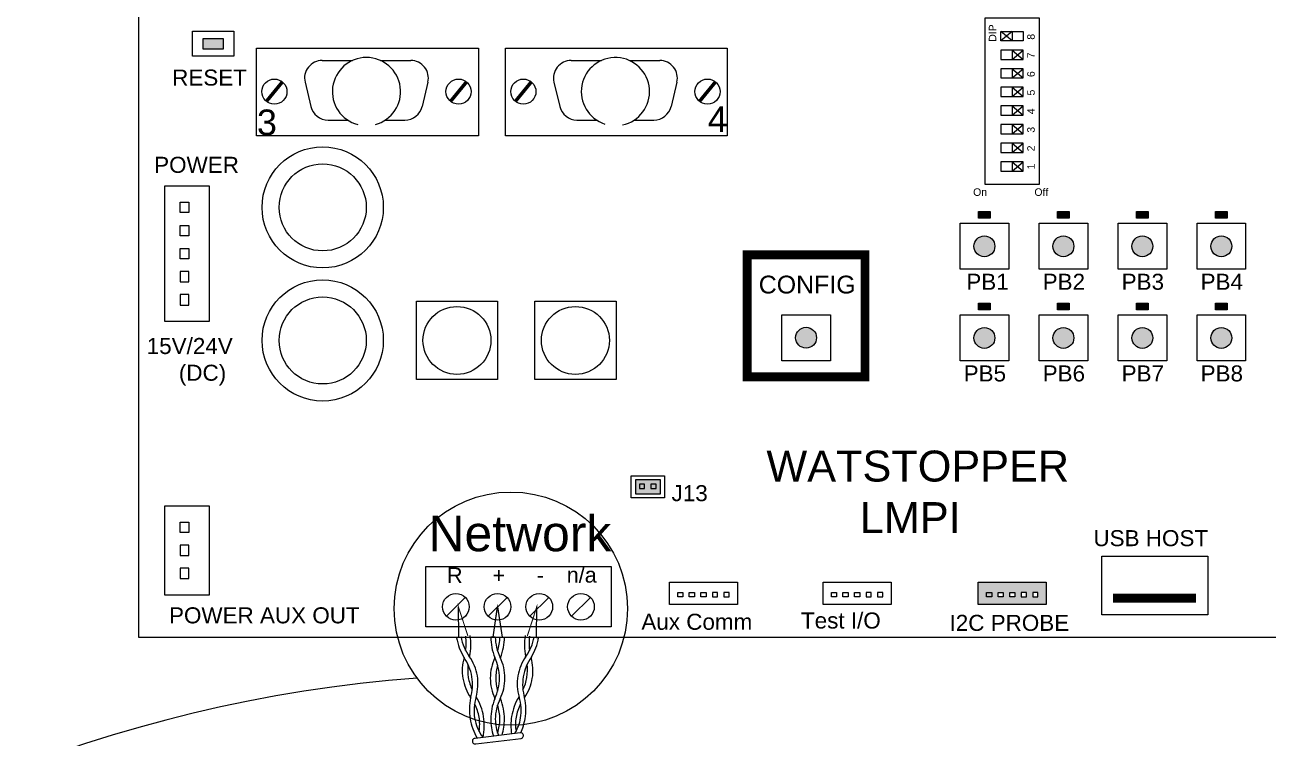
# Model space of a CAD drawing. Header units: inches. Extents: x -60 to 2005, y -577 to 104.
# Drawn here: x 511.27 to 518.59, y -179.11 to -174.91 of the extents above; entities that cross this region are included whole.
import ezdxf

# ---------------------------------------------------------------- set-up
doc = ezdxf.new("R2010")
doc.units = ezdxf.units.IN
doc.header["$MEASUREMENT"] = 0
doc.layers.get('0').update_dxf_attribs({"lineweight": 5})
doc.layers.add('PANEL', color=7, linetype='Continuous', lineweight=0)
doc.layers.add('WS_DETAIL', color=7, linetype='Continuous', lineweight=5)
doc.styles.add('ARIAL', font='arial.ttf')

# ---------------------------------------------------------------- blocks, each defined once
blk = doc.blocks.new('A$C65587FE4')
at = {"layer": 'WS_DETAIL'}
for p, q in [((0.468, 0.107), (0.027, 0.054)), ((0.033, 0.001), (0.478, 0.054))]:
    blk.add_line(p, q, dxfattribs=at)
for centre, start, end in [((0.027, 0.027), 90, 283.7483), ((0.474, 0.081), 276.8741, 103.7978)]:
    blk.add_arc(centre, 0.0271, start, end, dxfattribs=at)
blk = doc.blocks.new('A$C6E196373')
for p, q in [((0.117, 0), (0, 0.098)), ((0.117, 0.098), (0, 0)), ((0.117, 0.098), (0.117, 0))]:
    blk.add_line(p, q)
blk.add_lwpolyline([(0, 0.098), (0.235, 0.098), (0.235, 0), (0, 0)], close=True)
blk = doc.blocks.new('LMCP-24_TW')
at = {"layer": 'PANEL'}
h = blk.add_hatch(color=256, dxfattribs=at)
h.dxf.hatch_style = 1
h.paths.add_polyline_path([(-31.095, 56.014), (-31.095, 56.519), (-32.033, 56.519), (-32.033, 56.014)])
h = blk.add_hatch(color=256, dxfattribs=at)
h.dxf.hatch_style = 1
h.paths.add_polyline_path([(4.48, 48.353), (5.024, 48.353), (5.024, 48.042), (4.48, 48.042)])
h = blk.add_hatch(color=256, dxfattribs=at)
h.dxf.hatch_style = 1
h.paths.add_polyline_path([(8.2, 48.353), (8.743, 48.353), (8.743, 48.042), (8.2, 48.042)])
h = blk.add_hatch(color=256, dxfattribs=at)
h.dxf.hatch_style = 1
h.paths.add_polyline_path([(11.919, 48.353), (12.463, 48.353), (12.463, 48.042), (11.919, 48.042)])
h = blk.add_hatch(color=256, dxfattribs=at)
h.dxf.hatch_style = 1
h.paths.add_polyline_path([(15.639, 48.353), (16.182, 48.353), (16.182, 48.042), (15.639, 48.042)])
h = blk.add_hatch(color=256, dxfattribs=at)
h.dxf.hatch_style = 1
h.paths.add_polyline_path([(16.402, 46.719, 1), (15.419, 46.719, 1)])
h.paths.add_polyline_path([(12.682, 46.719, 1), (11.7, 46.719, 1)])
h.paths.add_polyline_path([(8.963, 46.719, 1), (7.98, 46.719, 1)])
h.paths.add_polyline_path([(5.243, 46.719, 1), (4.261, 46.719, 1)])
h.paths.add_polyline_path([(5.243, 42.4, 1), (4.261, 42.4, 1)])
h.paths.add_polyline_path([(8.963, 42.4, 1), (7.98, 42.4, 1)])
h.paths.add_polyline_path([(12.682, 42.4, 1), (11.7, 42.4, 1)])
h.paths.add_polyline_path([(16.402, 42.4, 1), (15.419, 42.4, 1)])
h = blk.add_hatch(color=256, dxfattribs=at)
h.dxf.hatch_style = 1
h.paths.add_polyline_path([(4.48, 44.034), (5.024, 44.034), (5.024, 43.723), (4.48, 43.723)])
h = blk.add_hatch(color=256, dxfattribs=at)
h.dxf.hatch_style = 1
h.paths.add_polyline_path([(8.2, 44.034), (8.743, 44.034), (8.743, 43.723), (8.2, 43.723)])
h = blk.add_hatch(color=256, dxfattribs=at)
h.dxf.hatch_style = 1
h.paths.add_polyline_path([(11.919, 44.034), (12.463, 44.034), (12.463, 43.723), (11.919, 43.723)])
h = blk.add_hatch(color=256, dxfattribs=at)
h.dxf.hatch_style = 1
h.paths.add_polyline_path([(15.639, 44.034), (16.182, 44.034), (16.182, 43.723), (15.639, 43.723)])
h = blk.add_hatch(color=256, dxfattribs=at)
h.dxf.hatch_style = 1
h.paths.add_polyline_path([(-3.154, 42.411, 1), (-4.137, 42.411, 1)])
h = blk.add_hatch(color=256, dxfattribs=at)
h.dxf.hatch_style = 1
h.paths.add_polyline_path([(-10.524, 35.039), (-10.524, 35.736), (-11.663, 35.736), (-11.663, 35.039)])
h = blk.add_hatch(color=256, dxfattribs=at)
h.dxf.hatch_style = 1
h.paths.add_polyline_path([(7.663, 29.847), (7.663, 30.889), (4.465, 30.889), (4.465, 29.847)])
h.paths.add_polyline_path([(5.398, 30.408), (5.642, 30.408), (5.642, 30.203), (5.398, 30.203)], flags=16)
h.paths.add_polyline_path([(5.942, 30.408), (6.186, 30.408), (6.186, 30.203), (5.942, 30.203)], flags=16)
h.paths.add_polyline_path([(6.486, 30.408), (6.73, 30.408), (6.73, 30.203), (6.486, 30.203)], flags=16)
h.paths.add_polyline_path([(7.03, 30.408), (7.274, 30.408), (7.274, 30.203), (7.03, 30.203)], flags=16)
for p, q in [((-20.579, 29.289), (-19.691, 30.177)), ((-18.616, 29.289), (-17.728, 30.177)), ((-16.653, 29.289), (-15.765, 30.177)), ((-14.69, 29.289), (-13.801, 30.177))]:
    blk.add_line(p, q)
for centre in [(-20.135, 29.733), (-18.172, 29.733), (-16.209, 29.733), (-14.246, 29.733)]:
    blk.add_circle(centre, 0.628)
for p, q in [((-35.089, 61.9), (-35.089, 28.295)), ((-26.43, 55.475), (-25.006, 55.475)), ((-26.43, 55.475), (-25.006, 55.475)), ((-23.685, 55.475), (-22.262, 55.475)), ((-23.685, 55.475), (-22.262, 55.475)), ((-14.707, 55.475), (-13.283, 55.475)), ((-14.707, 55.475), (-13.283, 55.475)), ((-11.962, 55.475), (-10.539, 55.475)), ((-11.962, 55.475), (-10.539, 55.475)), ((-27.239, 54.448), (-26.966, 53.307)), ((-27.239, 54.448), (-26.966, 53.307)), ((-21.453, 54.448), (-21.726, 53.307)), ((-21.453, 54.448), (-21.726, 53.307)), ((-15.516, 54.448), (-15.243, 53.307)), ((-15.516, 54.448), (-15.243, 53.307)), ((-9.73, 54.448), (-10.003, 53.307)), ((-9.73, 54.448), (-10.003, 53.307)), ((-26.156, 52.669), (-25.232, 52.669)), ((-26.156, 52.669), (-25.232, 52.669)), ((-23.459, 52.669), (-22.535, 52.669)), ((-23.459, 52.669), (-22.535, 52.669)), ((-14.433, 52.669), (-13.509, 52.669)), ((-14.433, 52.669), (-13.509, 52.669)), ((-11.737, 52.669), (-10.813, 52.669)), ((-11.737, 52.669), (-10.813, 52.669)), ((-35.089, 28.295), (38.052, 28.295))]:
    blk.add_line(p, q, dxfattribs=at)
for points in [[(4.783, 57.483), (7.331, 57.483), (7.331, 49.627), (4.783, 49.627)], [(-32.535, 56.859), (-30.593, 56.859), (-30.593, 55.675), (-32.535, 55.675)], [(-32.033, 56.519), (-31.095, 56.519), (-31.095, 56.014), (-32.033, 56.014)], [(-29.518, 56.054), (-19.077, 56.054), (-19.077, 51.926), (-29.518, 51.926)], [(-17.795, 56.054), (-7.354, 56.054), (-7.354, 51.926), (-17.795, 51.926)], [(-33.834, 49.57), (-31.751, 49.57), (-31.751, 43.174), (-33.834, 43.174)], [(-33.124, 48.793), (-32.713, 48.793), (-32.713, 48.305), (-33.124, 48.305)], [(4.48, 48.353), (5.024, 48.353), (5.024, 48.042), (4.48, 48.042)], [(8.2, 48.353), (8.743, 48.353), (8.743, 48.042), (8.2, 48.042)], [(11.919, 48.353), (12.463, 48.353), (12.463, 48.042), (11.919, 48.042)], [(15.639, 48.353), (16.182, 48.353), (16.182, 48.042), (15.639, 48.042)], [(-33.124, 47.704), (-32.713, 47.704), (-32.713, 47.216), (-33.124, 47.216)], [(3.608, 47.804), (5.896, 47.804), (5.896, 45.634), (3.608, 45.634)], [(7.328, 47.804), (9.615, 47.804), (9.615, 45.634), (7.328, 45.634)], [(11.047, 47.804), (13.335, 47.804), (13.335, 45.634), (11.047, 45.634)], [(14.767, 47.804), (17.054, 47.804), (17.054, 45.634), (14.767, 45.634)], [(-33.124, 46.616), (-32.713, 46.616), (-32.713, 46.128), (-33.124, 46.128)], [(-33.124, 45.04), (-32.713, 45.04), (-32.713, 45.528), (-33.124, 45.528)], [(-33.124, 43.952), (-32.713, 43.952), (-32.713, 44.44), (-33.124, 44.44)], [(-21.996, 44.131), (-18.175, 44.131), (-18.175, 40.435), (-21.996, 40.435)], [(-16.417, 44.131), (-12.596, 44.131), (-12.596, 40.435), (-16.417, 40.435)], [(4.48, 44.034), (5.024, 44.034), (5.024, 43.723), (4.48, 43.723)], [(8.2, 44.034), (8.743, 44.034), (8.743, 43.723), (8.2, 43.723)], [(11.919, 44.034), (12.463, 44.034), (12.463, 43.723), (11.919, 43.723)], [(15.639, 44.034), (16.182, 44.034), (16.182, 43.723), (15.639, 43.723)], [(-4.789, 43.495), (-2.502, 43.495), (-2.502, 41.326), (-4.789, 41.326)], [(3.608, 43.485), (5.896, 43.485), (5.896, 41.315), (3.608, 41.315)], [(7.328, 43.485), (9.615, 43.485), (9.615, 41.315), (7.328, 41.315)], [(11.047, 43.485), (13.335, 43.485), (13.335, 41.315), (11.047, 41.315)], [(14.767, 43.485), (17.054, 43.485), (17.054, 41.315), (14.767, 41.315)], [(-11.876, 34.866), (-11.876, 35.908), (-10.31, 35.908), (-10.31, 34.866)], [(-11.663, 35.039), (-11.663, 35.736), (-10.524, 35.736), (-10.524, 35.039)], [(-11.249, 35.298), (-11.249, 35.504), (-11.493, 35.504), (-11.493, 35.298)], [(-10.705, 35.298), (-10.705, 35.504), (-10.949, 35.504), (-10.949, 35.298)], [(-33.834, 34.494), (-31.751, 34.494), (-31.751, 30.281), (-33.834, 30.281)], [(-33.124, 33.723), (-32.713, 33.723), (-32.713, 33.235), (-33.124, 33.235)], [(-33.124, 32.147), (-32.713, 32.147), (-32.713, 32.635), (-33.124, 32.635)], [(-21.549, 28.787), (-21.549, 31.631), (-12.818, 31.631), (-12.818, 28.787)], [(10.277, 32.119), (15.277, 32.119), (15.277, 29.345), (10.277, 29.345)], [(-33.124, 31.058), (-32.713, 31.058), (-32.713, 31.546), (-33.124, 31.546)], [(-10.079, 29.847), (-10.079, 30.889), (-6.881, 30.889), (-6.881, 29.847)], [(-2.841, 29.847), (-2.841, 30.889), (0.357, 30.889), (0.357, 29.847)], [(4.465, 29.847), (4.465, 30.889), (7.663, 30.889), (7.663, 29.847)], [(-9.69, 30.203), (-9.69, 30.408), (-9.446, 30.408), (-9.446, 30.203)], [(-9.146, 30.203), (-9.146, 30.408), (-8.902, 30.408), (-8.902, 30.203)], [(-8.602, 30.203), (-8.602, 30.408), (-8.358, 30.408), (-8.358, 30.203)], [(-7.813, 30.203), (-7.813, 30.408), (-8.057, 30.408), (-8.057, 30.203)], [(-7.269, 30.203), (-7.269, 30.408), (-7.513, 30.408), (-7.513, 30.203)], [(-2.452, 30.203), (-2.452, 30.408), (-2.208, 30.408), (-2.208, 30.203)], [(-1.908, 30.203), (-1.908, 30.408), (-1.664, 30.408), (-1.664, 30.203)], [(-1.364, 30.203), (-1.364, 30.408), (-1.12, 30.408), (-1.12, 30.203)], [(-0.576, 30.203), (-0.576, 30.408), (-0.82, 30.408), (-0.82, 30.203)], [(-0.032, 30.203), (-0.032, 30.408), (-0.276, 30.408), (-0.276, 30.203)], [(4.854, 30.203), (4.854, 30.408), (5.098, 30.408), (5.098, 30.203)], [(5.398, 30.203), (5.398, 30.408), (5.642, 30.408), (5.642, 30.203)], [(5.942, 30.203), (5.942, 30.408), (6.186, 30.408), (6.186, 30.203)], [(6.73, 30.203), (6.73, 30.408), (6.486, 30.408), (6.486, 30.203)], [(7.274, 30.203), (7.274, 30.408), (7.03, 30.408), (7.03, 30.203)]]:
    blk.add_lwpolyline(points, close=True, dxfattribs=at)
for points in [[(-23.919, 56.054), (-19.077, 56.054), (-19.077, 51.926), (-29.518, 51.926), (-29.518, 56.054), (-24.759, 56.054)], [(-12.196, 56.054), (-7.354, 56.054), (-7.354, 51.926), (-17.795, 51.926), (-17.795, 56.054), (-13.036, 56.054)]]:
    blk.add_lwpolyline(points, dxfattribs=at)
at = {"layer": 'PANEL', "linetype": 'Continuous', "const_width": 0.166}
for points in [[(-28.306, 54.467), (-29.056, 53.551)], [(-19.635, 54.467), (-20.385, 53.551)], [(-16.583, 54.467), (-17.333, 53.551)], [(-7.912, 54.467), (-8.662, 53.551)]]:
    blk.add_lwpolyline(points, dxfattribs=at)
at = {"layer": 'PANEL', "const_width": 0.42}
for points in [[(-3.788, 46.316), (-6.421, 46.316), (-6.421, 40.567), (-0.87, 40.567), (-0.87, 46.316), (-3.788, 46.316)], [(14.713, 30.136), (10.806, 30.136)]]:
    blk.add_lwpolyline(points, dxfattribs=at)
at = {"layer": 'PANEL'}
for centre, radius in [((-28.681, 54.009), 0.592), ((-28.681, 54.009), 0.592), ((-20.01, 54.009), 0.592), ((-20.01, 54.009), 0.592), ((-16.958, 54.009), 0.592), ((-16.958, 54.009), 0.592), ((-8.287, 54.009), 0.592), ((-8.287, 54.009), 0.592), ((-26.408, 48.554), 2.855), ((-26.408, 48.554), 2.051), ((4.752, 46.719), 0.491), ((8.472, 46.719), 0.491), ((12.191, 46.719), 0.491), ((15.91, 46.719), 0.491), ((-26.408, 42.283), 2.855), ((-26.408, 42.283), 2.051), ((-20.086, 42.283), 1.599), ((-14.507, 42.283), 1.599), ((-3.645, 42.411), 0.491), ((4.752, 42.4), 0.491), ((8.472, 42.4), 0.491), ((12.191, 42.4), 0.491), ((15.91, 42.4), 0.491)]:
    blk.add_circle(centre, radius, dxfattribs=at)
for centre, start, end in [((-26.43, 54.642), 90, 193.46951), ((-26.43, 54.642), 90, 193.46951), ((-22.262, 54.642), 346.53049, 90), ((-22.262, 54.642), 346.53049, 90), ((-14.707, 54.642), 90, 193.46951), ((-14.707, 54.642), 90, 193.46951), ((-10.539, 54.642), 346.53049, 90), ((-10.539, 54.642), 346.53049, 90), ((-26.156, 53.501), 193.46951, 270), ((-26.156, 53.501), 193.46951, 270), ((-22.535, 53.501), 270, 346.53049), ((-22.535, 53.501), 270, 346.53049), ((-14.433, 53.501), 193.46951, 270), ((-14.433, 53.501), 193.46951, 270), ((-10.813, 53.501), 270, 346.53049), ((-10.813, 53.501), 270, 346.53049)]:
    blk.add_arc(centre, 0.832, start, end, dxfattribs=at)
at = {"layer": 'PANEL', "linetype": 'Continuous'}
for centre, start, end in [((-24.346, 54.009), 285.06825, 255.05372), ((-12.623, 54.009), 282.0529, 252.03837)]:
    blk.add_arc(centre, 1.607, start, end, dxfattribs=at)
at = {"layer": 'PANEL', "yscale": 4.470084068333004, "zscale": 4.470084068333004}
for p, xscale in [((5.533, 56.404), 4.470084068333004), ((6.582, 55.527), -4.470084068333004), ((6.582, 54.651), -4.470084068333004), ((6.582, 53.774), -4.470084068333004), ((6.582, 52.897), -4.470084068333004), ((6.582, 52.02), -4.470084068333004), ((6.582, 51.144), -4.470084068333004), ((6.582, 50.267), -4.470084068333004)]:
    blk.add_blockref('A$C6E196373', p, dxfattribs=dict(at, xscale=xscale))
at = {"attachment_point": 8, "style": 'ARIAL'}
for s, insert, char_height, width in [('n/a', (-14.209, 30.859), 0.7269, 0.52594), ('R', (-20.187, 30.859), 0.727, 0.38561), ('+', (-18.116, 30.859), 0.727, 0.5185), ('-', (-16.16, 30.859), 0.727, 0.52594)]:
    blk.add_mtext(s, dxfattribs=dict(at, insert=insert, char_height=char_height, width=width))
at = {"layer": 'PANEL', "style": 'ARIAL'}
for s, height, p in [('DIP', 0.3536, (5.312, 56.357)), ('8', 0.354, (7.122, 56.455)), ('7', 0.354, (7.122, 55.578)), ('6', 0.354, (7.122, 54.693)), ('5', 0.354, (7.122, 53.825)), ('4', 0.354, (7.122, 52.94)), ('3', 0.354, (7.122, 52.071)), ('2', 0.354, (7.122, 51.195)), ('1', 0.354, (7.122, 50.343))]:
    blk.add_text(s, height=height, rotation=90, dxfattribs=at).set_placement(p)
for s, height, p in [('RESET', 0.7561, (-33.496, 54.292)), ('4', 1.21, (-8.278, 52.103)), ('3', 1.21, (-29.503, 51.955)), ('POWER', 0.7561, (-34.344, 50.181)), ('On', 0.3536, (4.22, 49.096)), ('Off', 0.3536, (7.105, 49.096)), ('CONFIG', 0.8401, (-5.875, 44.496)), ('PB1', 0.7561, (3.901, 44.67)), ('PB2', 0.7561, (7.495, 44.67)), ('PB3', 0.7561, (11.214, 44.67)), ('PB4', 0.7561, (14.933, 44.67)), ('15V/24V', 0.7561, (-34.694, 41.643)), ('(DC)', 0.7561, (-33.181, 40.383)), ('PB5', 0.7561, (3.775, 40.351)), ('PB6', 0.7561, (7.495, 40.351)), ('PB7', 0.7561, (11.214, 40.351)), ('PB8', 0.7561, (14.933, 40.351)), ('WATSTOPPER', 1.4575, (-5.513, 35.634)), ('J13', 0.7561, (-9.979, 34.708)), ('LMPI', 1.4575, (-1.116, 33.205)), ('Network', 1.6803, (-21.427, 32.349)), ('USB HOST', 0.7561, (9.886, 32.588)), ('POWER AUX OUT', 0.75613, (-33.645, 28.951)), ('Aux Comm', 0.7561, (-11.402, 28.648)), ('Test I/O', 0.7561, (-3.885, 28.707)), ('I2C PROBE', 0.7561, (3.11, 28.596))]:
    blk.add_text(s, height=height, dxfattribs=at).set_placement(p)

msp = doc.modelspace()

# ---------------------------------------------------------------- linework, layer by layer
msp.add_arc((514.1996, -187.0281), 8.2942, 94.30044, 166.578)
at = {"layer": 'WS_DETAIL'}
for p, q in [((513.8231, -178.5172), (513.8204, -178.3367)), ((514.0243, -178.5152), (514.0512, -178.3367)), ((514.0512, -178.3367), (514.0782, -178.5152)), ((514.2794, -178.5172), (514.2821, -178.3367)), ((513.8361, -178.515), (513.8101, -178.5193)), ((514.0374, -178.5152), (514.0111, -178.5152)), ((514.0651, -178.5152), (514.0914, -178.5152)), ((514.2664, -178.515), (514.2923, -178.5193))]:
    msp.add_line(p, q, dxfattribs=at)
at = {"layer": 'WS_DETAIL', "const_width": 0.006}
for points in [[(513.8231, -178.5172), (513.8204, -178.3367), (513.8763, -178.5083)], [(514.0243, -178.5152), (514.0512, -178.3367), (514.0782, -178.5152)], [(514.2262, -178.5083), (514.2821, -178.3367), (514.2794, -178.5172)]]:
    msp.add_lwpolyline(points, dxfattribs=at)
at = {"layer": 'WS_DETAIL'}
msp.add_circle((514.1292, -178.3478), 0.687, dxfattribs=at)
for centre, radius, start, end in [((514.1314, -178.4658), 0.3256, 189.46032, 211.10999), ((514.125, -178.4593), 0.2943, 190.9117, 215.15438), ((513.5719, -178.5515), 0.2943, 351.77031, 8.00894), ((513.5681, -178.5597), 0.3256, 347.81065, 9.46032), ((514.3368, -178.5152), 0.3256, 180, 201.64967), ((514.3316, -178.5077), 0.2943, 181.45138, 205.69406), ((513.7709, -178.5077), 0.2943, 342.30999, 358.54862), ((513.7657, -178.5152), 0.3256, 338.35033, 0), ((514.5344, -178.5597), 0.3256, 170.53968, 192.18935), ((513.9774, -178.4593), 0.2943, 324.84562, 349.0883), ((514.5305, -178.5515), 0.2943, 171.99106, 188.22969), ((513.9711, -178.4658), 0.3256, 328.89001, 350.53968), ((513.6211, -178.7971), 0.2831, 9.69108, 35.15438), ((513.653, -178.7918), 0.2831, 9.69108, 35.15438), ((514.1582, -178.7076), 0.2831, 163.76627, 164.22777), ((514.4495, -178.7918), 0.2831, 144.84562, 170.30892), ((514.4814, -178.7971), 0.2831, 144.84562, 170.30892), ((513.9443, -178.7076), 0.2831, 15.77223, 16.23373), ((514.1263, -178.7129), 0.2831, 164.22777, 189.22957), ((514.1582, -178.7076), 0.2831, 173.54689, 189.22957), ((514.2912, -178.7581), 0.2831, 154.76745, 179.76925), ((513.779, -178.7581), 0.2831, 0.23075, 25.69406), ((514.3235, -178.7581), 0.2831, 164.08657, 179.76925), ((513.8113, -178.7581), 0.2831, 0.23075, 25.69406), ((514.3235, -178.7581), 0.2831, 154.30594, 154.76745), ((513.9443, -178.7076), 0.2831, 350.77043, 6.45311), ((513.9762, -178.7129), 0.2831, 350.77043, 15.77223), ((514.1259, -178.7106), 0.2831, 189.69108, 214.69287), ((514.1578, -178.7053), 0.2831, 189.69108, 205.37375), ((513.6207, -178.7948), 0.2831, 343.76627, 9.22957), ((513.6526, -178.7895), 0.2831, 343.76627, 9.22957), ((514.2912, -178.7558), 0.2831, 180.23075, 205.23255), ((513.779, -178.7558), 0.2831, 334.30594, 359.76925), ((514.3235, -178.7558), 0.2831, 180.23075, 195.91343), ((513.8113, -178.7558), 0.2831, 334.30594, 359.76925), ((514.4499, -178.7895), 0.2831, 170.77043, 196.23373), ((514.4818, -178.7948), 0.2831, 170.77043, 196.23373), ((513.9447, -178.7053), 0.2831, 334.62625, 350.30892), ((513.9765, -178.7106), 0.2831, 325.30713, 350.30892), ((514.2108, -178.9427), 0.3256, 167.81065, 189.46032), ((514.207, -178.9509), 0.2943, 163.76627, 188.00894), ((513.6539, -179.0431), 0.2943, 10.9117, 27.15033), ((514.1578, -178.7053), 0.2831, 214.69287, 215.15438), ((513.6475, -179.0366), 0.3256, 9.46032, 31.10999), ((514.3368, -178.9987), 0.3256, 158.35033, 180), ((514.3316, -179.0061), 0.2943, 154.30594, 178.54862), ((513.7709, -179.0061), 0.2943, 1.45138, 17.69001), ((514.3235, -178.7558), 0.2831, 205.23255, 205.69406), ((513.7657, -178.9987), 0.3256, 0, 21.64967), ((514.4549, -179.0366), 0.3256, 148.89001, 170.53968), ((514.4486, -179.0431), 0.2943, 152.84967, 169.0883), ((513.9447, -178.7053), 0.2831, 324.84562, 325.30713), ((513.8955, -178.9509), 0.2943, 351.99106, 16.23373), ((513.8917, -178.9427), 0.3256, 350.53968, 12.18935), ((514.2108, -178.9427), 0.3256, 189.46032, 210.97532), ((514.2045, -178.9362), 0.2943, 190.9117, 215.15438), ((513.6514, -179.0284), 0.2943, 351.77031, 8.00894), ((513.6475, -179.0366), 0.3256, 347.81065, 9.46032), ((514.3368, -178.9987), 0.3256, 180, 197.9088), ((514.3316, -178.9912), 0.2943, 181.45138, 200.70133), ((513.7709, -178.9912), 0.2943, 342.30999, 358.54862), ((513.7657, -178.9987), 0.3256, 343.21943, 0), ((514.4549, -179.0366), 0.3256, 170.53968, 188.71921), ((513.898, -178.9362), 0.2943, 329.95264, 349.0883), ((514.4511, -179.0284), 0.2943, 171.99106, 188.22969), ((513.8917, -178.9427), 0.3256, 335.18436, 350.53968), ((513.7324, -179.2687), 0.2831, 34.98305, 35.15438), ((514.2377, -179.1845), 0.2831, 163.76627, 163.94966)]:
    msp.add_arc(centre, radius, start, end, dxfattribs=at)

# ---------------------------------------------------------------- block references
at = {"lineweight": -3, "xscale": 0.125, "yscale": 0.125, "zscale": 0.125}
msp.add_blockref('LMCP-24_TW', (516.3227, -182.0533), dxfattribs=at)
at = {"layer": 'WS_DETAIL', "xscale": 0.6001532437038364, "yscale": 0.6001532437038364, "zscale": 0.6001532437038364}
msp.add_blockref('A$C65587FE4', (513.9026, -179.1443), dxfattribs=at)

doc.saveas('drawing.dxf')
